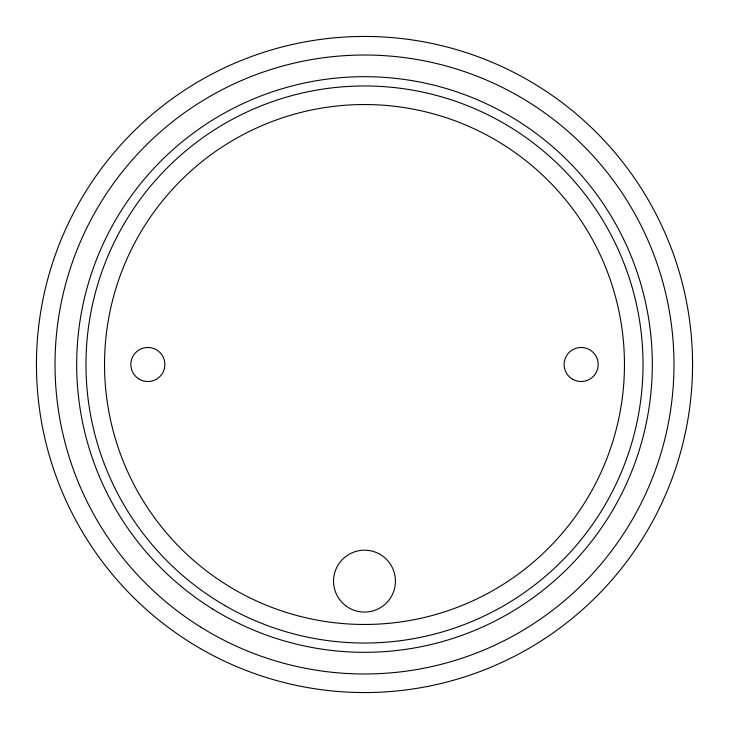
<?xml version="1.0" encoding="UTF-8"?>
<svg xmlns="http://www.w3.org/2000/svg" width="729" height="729" viewBox="0 0 729 729"><rect width="100%" height="100%" fill="white"/><g stroke="black" fill="none" stroke-linecap="round" stroke-linejoin="round"><path stroke-width="1.09" d="M225.234 605.717A278.533 278.533 0 0 0 643.033 364.5A278.533 278.533 0 0 0 225.234 123.283A278.533 278.533 0 0 0 225.234 605.717M572.63 379.244A17.022 17.022 0 0 0 598.163 364.5A17.022 17.022 0 0 0 572.63 349.756A17.022 17.022 0 0 0 572.63 379.244M234.519 589.633A259.961 259.961 0 0 0 624.461 364.5A259.961 259.961 0 0 0 234.519 139.367A259.961 259.961 0 0 0 234.519 589.633M345.664 605.69A30.946 30.946 0 0 0 395.182 585.177A30.946 30.946 0 0 0 352.654 552.546A30.946 30.946 0 0 0 345.664 605.69M139.348 379.244A17.022 17.022 0 0 0 164.882 364.5A17.022 17.022 0 0 0 139.348 349.756A17.022 17.022 0 0 0 139.348 379.244M200.475 648.6A328.05 328.05 0 0 0 692.55 364.5A328.05 328.05 0 0 0 200.475 80.4A328.05 328.05 0 0 0 200.475 648.6M201.076 627.314A309.479 309.479 0 0 0 673.815 374.624A309.479 309.479 0 0 0 218.609 91.562A309.479 309.479 0 0 0 201.076 627.314M212.513 608.915A287.818 287.818 0 0 0 652.163 373.913A287.818 287.818 0 0 0 228.824 110.671A287.818 287.818 0 0 0 212.513 608.915"/></g></svg>
